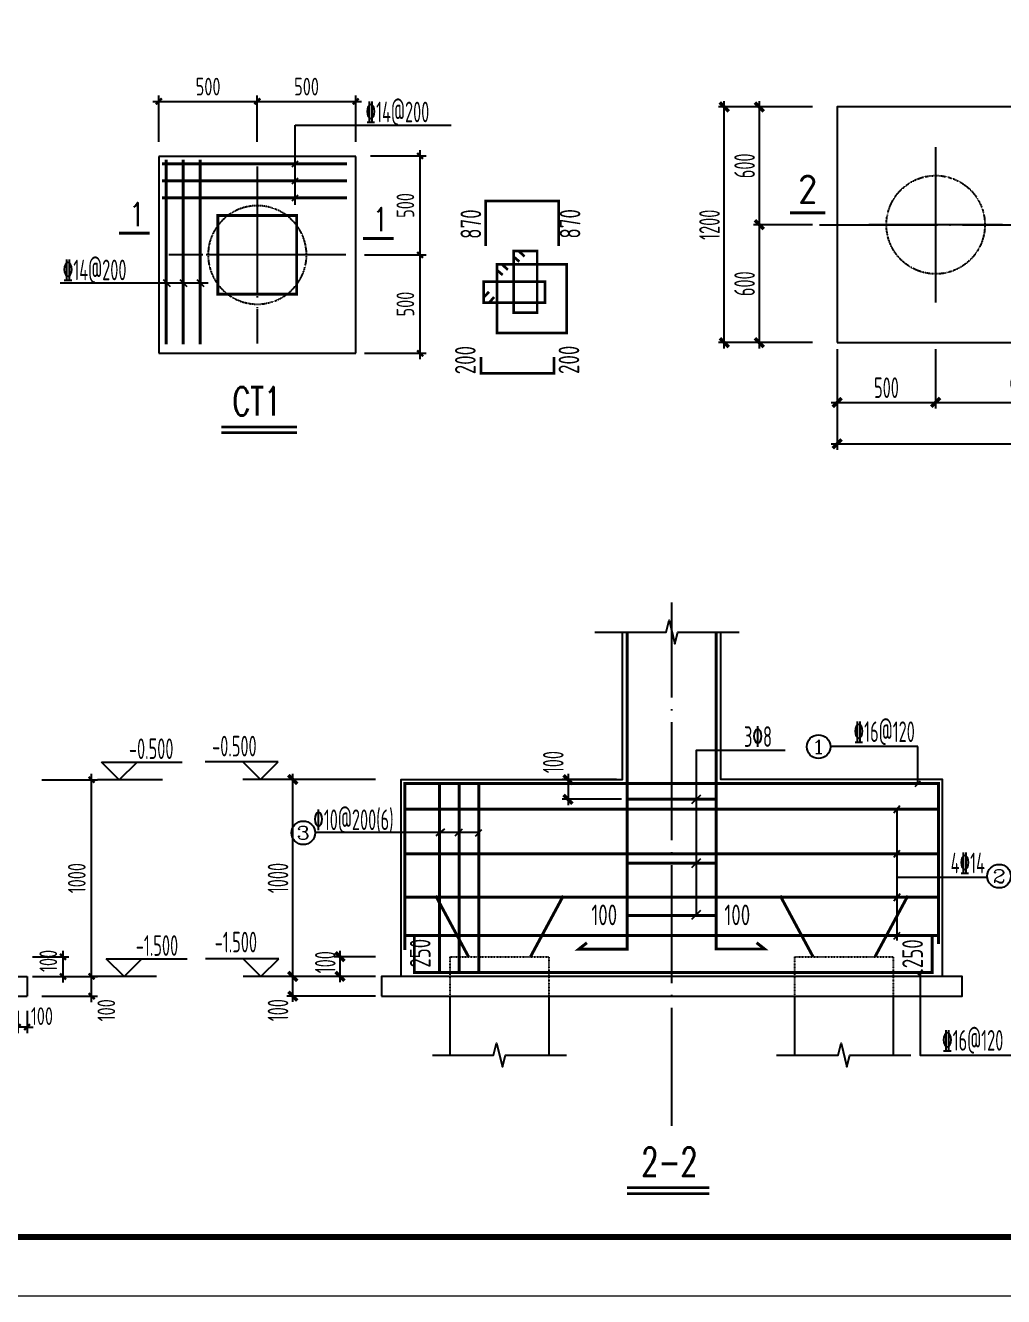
# Model space of a CAD drawing. Extents: x 5827 to 252697, y -546879 to 4066219.
# Drawn here: x 73352 to 89912, y -293107 to -271574 of the extents above; entities that cross this region are included whole.
import ezdxf
from ezdxf.enums import TextEntityAlignment as Align

# ---------------------------------------------------------------- set-up
doc = ezdxf.new("R2010")
doc.units = 0
doc.header["$MEASUREMENT"] = 0
for name, pattern in [('DASH', [0.35, 0.25, -0.1]), ('DASHED', [0.75, 0.5, -0.25]), ('DOTE', [2.42, 2, -0.2, 0.02, -0.2])]:
    doc.linetypes.add(name, pattern=pattern)
for name, color, linetype in [('AXIS', 3, 'Continuous'), ('AXIS_TEXT', 7, 'Continuous'), ('BASE', 7, 'Continuous'), ('BASE_DE', 7, 'Continuous'), ('COLU_DE_TH', 7, 'Continuous'), ('DIM', 3, 'Continuous'), ('DOTE', 1, 'DOTE'), ('FRAME', 3, 'Continuous'), ('PILE_DASH', 9, 'DASHED'), ('PILE_DE', 7, 'Continuous'), ('PUB_TEXT', 7, 'Continuous'), ('REIN', 1, 'Continuous'), ('TEXT', 7, 'Continuous'), ('THICK', 6, 'Continuous'), ('THIN', 7, 'Continuous'), ('填充', 8, 'Continuous')]:
    doc.layers.add(name, color=color, linetype=linetype)
doc.styles.add('_TCH_AXIS', font='COMPLEX', dxfattribs={"bigfont": 'GBCBIG'})
doc.styles.add('COMPLEX', font='COMPLEX')
doc.styles.add('DXFS', font='txt.shx', dxfattribs={"width": 0.7, "bigfont": 'dxfs.shx'})
doc.styles.add('HT', font='txt.shx', dxfattribs={"bigfont": 'dxfs.shx'})
doc.styles.add('HZ', font='tssdeng.shx', dxfattribs={"width": 0.6, "bigfont": 'a.shx'})
doc.styles.add('TSSD_Dimension', font='Tssdeng.shx', dxfattribs={"width": 0.7, "bigfont": 'hztxt.shx'})
doc.styles.add('TSSD_Norm', font='Tssdeng.shx', dxfattribs={"bigfont": 'hztxt.shx'})
doc.styles.add('TSSD_Rein', font='Tssdeng.shx', dxfattribs={"width": 0.7, "bigfont": 'hztxt.shx'})
doc.dimstyles.new('DIMN', dxfattribs={"dimtxt": 350, "dimasz": 150, "dimexe": 100, "dimexo": 100, "dimgap": 75, "dimtad": 1, "dimdec": 0, "dimzin": 0, "dimdsep": 46, "dimtxsty": 'HZ', "dimblk": 'ARCHTICK', "dimcen": 0.09, "dimdle": 100, "dimclrd": 3, "dimclre": 3, "dimclrt": 7, "dimazin": 2, "dimtfac": 1, "dimtdec": 0, "dimtmove": 2, "dimatfit": 3, "dimldrblk": 'ARCHTICK', "dimfxl": 0, "dimtolj": 1, "dimtzin": 0, "dimarcsym": 0})
doc.dimstyles.new('TSSD_30_100', dxfattribs={"dimtxt": 300, "dimasz": 100, "dimexe": 100, "dimexo": 250, "dimgap": 100, "dimtad": 1, "dimdec": 0, "dimlfac": 0.3, "dimzin": 0, "dimdsep": 46, "dimtxsty": 'TSSD_Dimension', "dimblk": 'ARCHTICK', "dimcen": 0, "dimdle": 100, "dimclrt": 7, "dimadec": 0, "dimazin": 0, "dimtfac": 1, "dimtdec": 0, "dimtix": 1, "dimtmove": 2, "dimatfit": 3, "dimfxl": 0, "dimtolj": 1, "dimtzin": 0, "dimarcsym": 0})

# ---------------------------------------------------------------- blocks, each defined once
blk = doc.blocks.new('A$C2F0C53E4')
at = {"layer": 'FRAME'}
for points in [[(10, 42010, 20, 20, 0), (10, 10, 20, 20, 0), (59410, 10, 20, 20, 0), (59410, 42010, 20, 20, 0)], [(2510, 41010, 100, 100, 0), (2510, 1010, 100, 100, 0), (58410, 1010, 100, 100, 0), (58410, 41010, 100, 100, 0)]]:
    blk.add_lwpolyline(points, format="xyseb", close=True, dxfattribs=at)
blk = doc.blocks.new('_ArchTick')
at = {"color": 0, "linetype": 'ByBlock', "const_width": 0.4}
blk.add_lwpolyline([(-0.5, -0.5), (0.5, 0.5)], dxfattribs=at)
blk = doc.blocks.new('*D175')
at = {"layer": 'AXIS', "color": 3, "lineweight": -2, "transparency": 16777216}
for p, q in [((87095, -277761), (87095, -278761)), ((96262, -277761), (96262, -278761)), ((86995, -278661), (96362, -278661))]:
    blk.add_line(p, q, dxfattribs=at)
at = {"layer": 'Defpoints', "color": 0, "transparency": 16777216}
for p in [(87095, -277661), (96262, -277661), (96262, -278661)]:
    blk.add_point(p, dxfattribs=at)
at = {"layer": 'AXIS', "color": 3, "lineweight": -2, "transparency": 16777216, "xscale": 150, "yscale": 150, "zscale": 150, "rotation": 180}
blk.add_blockref('_ArchTick', (87095, -278661), dxfattribs=at)
at = {"layer": 'AXIS', "color": 3, "lineweight": -2, "transparency": 16777216, "xscale": 150, "yscale": 150, "zscale": 150}
blk.add_blockref('_ArchTick', (96262, -278661), dxfattribs=at)
at = {"layer": 'AXIS', "color": 7, "transparency": 16777216, "insert": (91679, -278411), "char_height": 350, "attachment_point": 5, "style": 'HZ'}
blk.add_mtext('\\A1;2800', dxfattribs=at)
blk = doc.blocks.new('*D178')
at = {"layer": 'AXIS', "color": 3, "lineweight": -2, "transparency": 16777216}
for p, q in [((88762, -277061), (88762, -278061)), ((91679, -277061), (91679, -278061)), ((88662, -277961), (91779, -277961))]:
    blk.add_line(p, q, dxfattribs=at)
at = {"layer": 'Defpoints', "color": 0, "transparency": 16777216}
for p in [(88762, -276961), (91679, -276961), (91679, -277961)]:
    blk.add_point(p, dxfattribs=at)
at = {"layer": 'AXIS', "color": 3, "lineweight": -2, "transparency": 16777216, "xscale": 150, "yscale": 150, "zscale": 150, "rotation": 180}
blk.add_blockref('_ArchTick', (88762, -277961), dxfattribs=at)
at = {"layer": 'AXIS', "color": 3, "lineweight": -2, "transparency": 16777216, "xscale": 150, "yscale": 150, "zscale": 150}
blk.add_blockref('_ArchTick', (91679, -277961), dxfattribs=at)
at = {"layer": 'AXIS', "color": 7, "transparency": 16777216, "insert": (90220, -277711), "char_height": 350, "attachment_point": 5, "style": 'HZ'}
blk.add_mtext('\\A1;900', dxfattribs=at)
blk = doc.blocks.new('*D179')
at = {"layer": 'AXIS', "color": 3, "lineweight": -2, "transparency": 16777216}
for p, q in [((87095, -277061), (87095, -278061)), ((88762, -277061), (88762, -278061)), ((86995, -277961), (88862, -277961))]:
    blk.add_line(p, q, dxfattribs=at)
at = {"layer": 'Defpoints', "color": 0, "transparency": 16777216}
for p in [(87095, -276961), (88762, -276961), (88762, -277961)]:
    blk.add_point(p, dxfattribs=at)
at = {"layer": 'AXIS', "color": 3, "lineweight": -2, "transparency": 16777216, "xscale": 150, "yscale": 150, "zscale": 150, "rotation": 180}
blk.add_blockref('_ArchTick', (87095, -277961), dxfattribs=at)
at = {"layer": 'AXIS', "color": 3, "lineweight": -2, "transparency": 16777216, "xscale": 150, "yscale": 150, "zscale": 150}
blk.add_blockref('_ArchTick', (88762, -277961), dxfattribs=at)
at = {"layer": 'AXIS', "color": 7, "transparency": 16777216, "insert": (87929, -277711), "char_height": 350, "attachment_point": 5, "style": 'HZ'}
blk.add_mtext('\\A1;500', dxfattribs=at)
blk = doc.blocks.new('*D180')
at = {"layer": 'AXIS', "color": 3, "lineweight": -2, "transparency": 16777216}
for p, q in [((85977, -272955), (85083, -272955)), ((85183, -277048), (85183, -272855)), ((86083, -276948), (85083, -276948))]:
    blk.add_line(p, q, dxfattribs=at)
at = {"layer": 'Defpoints', "color": 0, "transparency": 16777216}
for p in [(85183, -272955), (86077, -272955), (86183, -276948)]:
    blk.add_point(p, dxfattribs=at)
at = {"layer": 'AXIS', "color": 3, "lineweight": -2, "transparency": 16777216, "xscale": 150, "yscale": 150, "zscale": 150}
for p, rotation in [((85183, -272955), 90), ((85183, -276948), 270)]:
    blk.add_blockref('_ArchTick', p, dxfattribs=dict(at, rotation=rotation))
at = {"layer": 'AXIS', "color": 7, "transparency": 16777216, "insert": (84933, -274951), "char_height": 350, "attachment_point": 5, "rotation": 90, "style": 'HZ'}
blk.add_mtext('\\A1;1200', dxfattribs=at)
blk = doc.blocks.new('*D181')
at = {"layer": 'AXIS', "color": 3, "lineweight": -2, "transparency": 16777216}
for p, q in [((86677, -272955), (85677, -272955)), ((85777, -275051), (85777, -272855)), ((86677, -274951), (85677, -274951))]:
    blk.add_line(p, q, dxfattribs=at)
at = {"layer": 'Defpoints', "color": 0, "transparency": 16777216}
for p in [(85777, -272955), (86777, -272955), (86777, -274951)]:
    blk.add_point(p, dxfattribs=at)
at = {"layer": 'AXIS', "color": 3, "lineweight": -2, "transparency": 16777216, "xscale": 150, "yscale": 150, "zscale": 150}
for p, rotation in [((85777, -272955), 90), ((85777, -274951), 270)]:
    blk.add_blockref('_ArchTick', p, dxfattribs=dict(at, rotation=rotation))
at = {"layer": 'AXIS', "color": 7, "transparency": 16777216, "insert": (85527, -273953), "char_height": 350, "attachment_point": 5, "rotation": 90, "style": 'HZ'}
blk.add_mtext('\\A1;600', dxfattribs=at)
blk = doc.blocks.new('*D182')
at = {"layer": 'AXIS', "color": 3, "lineweight": -2, "transparency": 16777216}
for p, q in [((86677, -274951), (85677, -274951)), ((85777, -277048), (85777, -274851)), ((86677, -276948), (85677, -276948))]:
    blk.add_line(p, q, dxfattribs=at)
at = {"layer": 'Defpoints', "color": 0, "transparency": 16777216}
for p in [(85777, -274951), (86777, -274951), (86777, -276948)]:
    blk.add_point(p, dxfattribs=at)
at = {"layer": 'AXIS', "color": 3, "lineweight": -2, "transparency": 16777216, "xscale": 150, "yscale": 150, "zscale": 150}
for p, rotation in [((85777, -274951), 90), ((85777, -276948), 270)]:
    blk.add_blockref('_ArchTick', p, dxfattribs=dict(at, rotation=rotation))
at = {"layer": 'AXIS', "color": 7, "transparency": 16777216, "insert": (85527, -275950), "char_height": 350, "attachment_point": 5, "rotation": 90, "style": 'HZ'}
blk.add_mtext('\\A1;600', dxfattribs=at)
blk = doc.blocks.new('_AXISO')
blk.add_circle((0, 0), 0.5)
at = {"layer": 'AXIS_TEXT', "style": 'COMPLEX', "width": 1.041667}
blk.add_attdef('A', text='', height=0.56, dxfattribs=at).set_placement((-0.25, -0.28), (0.25, -0.28), align=Align.FIT)
blk = doc.blocks.new('*D183')
at = {"layer": 'AXIS', "color": 3, "lineweight": -2, "transparency": 16777216}
for p, q in [((79278, -287350), (78578, -287350)), ((78678, -287783), (78678, -287250)), ((79278, -287683), (78578, -287683))]:
    blk.add_line(p, q, dxfattribs=at)
at = {"layer": 'Defpoints', "color": 0, "transparency": 16777216}
for p in [(78678, -287350), (79378, -287350), (79378, -287683)]:
    blk.add_point(p, dxfattribs=at)
at = {"layer": 'AXIS', "color": 3, "lineweight": -2, "transparency": 16777216, "xscale": 150, "yscale": 150, "zscale": 150}
for p, rotation in [((78678, -287350), 90), ((78678, -287683), 270)]:
    blk.add_blockref('_ArchTick', p, dxfattribs=dict(at, rotation=rotation))
at = {"layer": 'AXIS', "color": 7, "transparency": 16777216, "insert": (78428, -287443), "char_height": 350, "attachment_point": 5, "rotation": 90, "style": 'HZ'}
blk.add_mtext('\\A1;100', dxfattribs=at)
blk = doc.blocks.new('*D184')
at = {"layer": 'AXIS', "color": 3, "lineweight": -2, "transparency": 16777216}
for p, q in [((79278, -284350), (77778, -284350)), ((77878, -287783), (77878, -284250)), ((79278, -287683), (77778, -287683))]:
    blk.add_line(p, q, dxfattribs=at)
at = {"layer": 'Defpoints', "color": 0, "transparency": 16777216}
for p in [(77878, -284350), (79378, -284350), (79378, -287683)]:
    blk.add_point(p, dxfattribs=at)
at = {"layer": 'AXIS', "color": 3, "lineweight": -2, "transparency": 16777216, "xscale": 150, "yscale": 150, "zscale": 150}
for p, rotation in [((77878, -284350), 90), ((77878, -287683), 270)]:
    blk.add_blockref('_ArchTick', p, dxfattribs=dict(at, rotation=rotation))
at = {"layer": 'AXIS', "color": 7, "transparency": 16777216, "insert": (77628, -286017), "char_height": 350, "attachment_point": 5, "rotation": 90, "style": 'HZ'}
blk.add_mtext('\\A1;1000', dxfattribs=at)
blk = doc.blocks.new('*D185')
at = {"layer": 'AXIS', "color": 3, "lineweight": -2, "transparency": 16777216}
for p, q in [((77878, -288117), (77878, -287583)), ((79278, -287683), (77778, -287683)), ((79278, -288017), (77778, -288017))]:
    blk.add_line(p, q, dxfattribs=at)
at = {"layer": 'Defpoints', "color": 0, "transparency": 16777216}
for p in [(77878, -287683), (79378, -287683), (79378, -288017)]:
    blk.add_point(p, dxfattribs=at)
at = {"layer": 'AXIS', "color": 3, "lineweight": -2, "transparency": 16777216, "xscale": 150, "yscale": 150, "zscale": 150}
for p, rotation in [((77878, -287683), 90), ((77878, -288017), 270)]:
    blk.add_blockref('_ArchTick', p, dxfattribs=dict(at, rotation=rotation))
at = {"layer": 'AXIS', "color": 7, "transparency": 16777216, "insert": (77628, -288255), "char_height": 350, "attachment_point": 5, "rotation": 90, "style": 'HZ'}
blk.add_mtext('\\A1;100', dxfattribs=at)
blk = doc.blocks.new('_reinbk')
blk.add_line((0, 0), (0, 0))
blk = doc.blocks.new('*D186')
at = {"layer": 'AXIS', "color": 3, "lineweight": -2, "transparency": 16777216}
for p, q in [((83361, -284350), (82438, -284350)), ((82538, -284250), (82538, -284783)), ((83441, -284683), (82438, -284683))]:
    blk.add_line(p, q, dxfattribs=at)
at = {"layer": 'Defpoints', "color": 0, "transparency": 16777216}
for p in [(83461, -284350), (82538, -284683), (83541, -284683)]:
    blk.add_point(p, dxfattribs=at)
at = {"layer": 'AXIS', "color": 3, "lineweight": -2, "transparency": 16777216, "xscale": 150, "yscale": 150, "zscale": 150}
for p, rotation in [((82538, -284350), 90), ((82538, -284683), 270)]:
    blk.add_blockref('_ArchTick', p, dxfattribs=dict(at, rotation=rotation))
at = {"layer": 'AXIS', "color": 7, "transparency": 16777216, "insert": (82288, -284053), "char_height": 350, "attachment_point": 5, "rotation": 90, "style": 'HZ'}
blk.add_mtext('\\A1;100', dxfattribs=at)
blk = doc.blocks.new('*D190')
at = {"layer": 'Defpoints', "color": 0, "transparency": 16777216}
for p in [(78944, -273785), (80034, -273785), (78842, -275462)]:
    blk.add_point(p, dxfattribs=at)
at = {"layer": 'DIM', "color": 0, "lineweight": -2, "transparency": 16777216}
for p, q in [((79194, -273785), (80134, -273785)), ((80034, -275562), (80034, -273685)), ((79092, -275462), (80134, -275462))]:
    blk.add_line(p, q, dxfattribs=at)
at = {"layer": 'DIM', "color": 0, "lineweight": -2, "transparency": 16777216, "xscale": 100, "yscale": 100, "zscale": 100}
for p, rotation in [((80034, -273785), 90), ((80034, -275462), 270)]:
    blk.add_blockref('_ArchTick', p, dxfattribs=dict(at, rotation=rotation))
at = {"layer": 'DIM', "color": 7, "transparency": 16777216, "insert": (79784, -274624), "char_height": 300, "attachment_point": 5, "rotation": 90, "style": 'TSSD_Dimension'}
blk.add_mtext('\\A1;500', dxfattribs=at)
blk = doc.blocks.new('*D191')
at = {"layer": 'Defpoints', "color": 0, "transparency": 16777216}
for p in [(78842, -275462), (80034, -275462), (78842, -277129)]:
    blk.add_point(p, dxfattribs=at)
at = {"layer": 'DIM', "color": 0, "lineweight": -2, "transparency": 16777216}
for p, q in [((80034, -277229), (80034, -275362)), ((79092, -275462), (80134, -275462)), ((79092, -277129), (80134, -277129))]:
    blk.add_line(p, q, dxfattribs=at)
at = {"layer": 'DIM', "color": 0, "lineweight": -2, "transparency": 16777216, "xscale": 100, "yscale": 100, "zscale": 100}
for p, rotation in [((80034, -275462), 90), ((80034, -277129), 270)]:
    blk.add_blockref('_ArchTick', p, dxfattribs=dict(at, rotation=rotation))
at = {"layer": 'DIM', "color": 7, "transparency": 16777216, "insert": (79784, -276295), "char_height": 300, "attachment_point": 5, "rotation": 90, "style": 'TSSD_Dimension'}
blk.add_mtext('\\A1;500', dxfattribs=at)
blk = doc.blocks.new('*D192')
at = {"layer": 'Defpoints', "color": 0, "transparency": 16777216}
for p in [(78944, -272861), (77277, -273796), (78944, -273796)]:
    blk.add_point(p, dxfattribs=at)
at = {"layer": 'DIM', "color": 0, "lineweight": -2, "transparency": 16777216}
for p, q in [((77277, -273546), (77277, -272761)), ((78944, -273546), (78944, -272761)), ((77177, -272861), (79044, -272861))]:
    blk.add_line(p, q, dxfattribs=at)
at = {"layer": 'DIM', "color": 0, "lineweight": -2, "transparency": 16777216, "xscale": 100, "yscale": 100, "zscale": 100, "rotation": 180}
blk.add_blockref('_ArchTick', (77277, -272861), dxfattribs=at)
at = {"layer": 'DIM', "color": 0, "lineweight": -2, "transparency": 16777216, "xscale": 100, "yscale": 100, "zscale": 100}
blk.add_blockref('_ArchTick', (78944, -272861), dxfattribs=at)
at = {"layer": 'DIM', "color": 7, "transparency": 16777216, "insert": (78111, -272611), "char_height": 300, "attachment_point": 5, "style": 'TSSD_Dimension'}
blk.add_mtext('\\A1;500', dxfattribs=at)
blk = doc.blocks.new('*D193')
at = {"layer": 'Defpoints', "color": 0, "transparency": 16777216}
for p in [(77277, -272861), (75611, -273796), (77277, -273796)]:
    blk.add_point(p, dxfattribs=at)
at = {"layer": 'DIM', "color": 0, "lineweight": -2, "transparency": 16777216}
for p, q in [((75611, -273546), (75611, -272761)), ((77277, -273546), (77277, -272761)), ((75511, -272861), (77377, -272861))]:
    blk.add_line(p, q, dxfattribs=at)
at = {"layer": 'DIM', "color": 0, "lineweight": -2, "transparency": 16777216, "xscale": 100, "yscale": 100, "zscale": 100, "rotation": 180}
blk.add_blockref('_ArchTick', (75611, -272861), dxfattribs=at)
at = {"layer": 'DIM', "color": 0, "lineweight": -2, "transparency": 16777216, "xscale": 100, "yscale": 100, "zscale": 100}
blk.add_blockref('_ArchTick', (77277, -272861), dxfattribs=at)
at = {"layer": 'DIM', "color": 7, "transparency": 16777216, "insert": (76444, -272611), "char_height": 300, "attachment_point": 5, "style": 'TSSD_Dimension'}
blk.add_mtext('\\A1;500', dxfattribs=at)
blk = doc.blocks.new('*D195')
at = {"layer": 'Defpoints', "color": 0, "transparency": 16777216}
for p in [(73221, -287352), (73988, -287352), (73221, -287685)]:
    blk.add_point(p, dxfattribs=at)
at = {"layer": 'DIM', "color": 0, "lineweight": -2, "transparency": 16777216}
for p, q in [((73471, -287352), (74088, -287352)), ((73988, -287785), (73988, -287252)), ((73471, -287685), (74088, -287685))]:
    blk.add_line(p, q, dxfattribs=at)
at = {"layer": 'DIM', "color": 0, "lineweight": -2, "transparency": 16777216, "xscale": 100, "yscale": 100, "zscale": 100}
for p, rotation in [((73988, -287352), 90), ((73988, -287685), 270)]:
    blk.add_blockref('_ArchTick', p, dxfattribs=dict(at, rotation=rotation))
at = {"layer": 'DIM', "color": 7, "transparency": 16777216, "insert": (73738, -287421), "char_height": 300, "attachment_point": 5, "rotation": 90, "style": 'TSSD_Dimension'}
blk.add_mtext('\\A1;100', dxfattribs=at)
blk = doc.blocks.new('*D196')
at = {"layer": 'Defpoints', "color": 0, "transparency": 16777216}
for p in [(73381, -284352), (74471, -284352), (73381, -287685)]:
    blk.add_point(p, dxfattribs=at)
at = {"layer": 'DIM', "color": 0, "lineweight": -2, "transparency": 16777216}
for p, q in [((73631, -284352), (74571, -284352)), ((74471, -287785), (74471, -284252)), ((73631, -287685), (74571, -287685))]:
    blk.add_line(p, q, dxfattribs=at)
at = {"layer": 'DIM', "color": 0, "lineweight": -2, "transparency": 16777216, "xscale": 100, "yscale": 100, "zscale": 100}
for p, rotation in [((74471, -284352), 90), ((74471, -287685), 270)]:
    blk.add_blockref('_ArchTick', p, dxfattribs=dict(at, rotation=rotation))
at = {"layer": 'DIM', "color": 7, "transparency": 16777216, "insert": (74221, -286019), "char_height": 300, "attachment_point": 5, "rotation": 90, "style": 'TSSD_Dimension'}
blk.add_mtext('\\A1;1000', dxfattribs=at)
blk = doc.blocks.new('*D197')
at = {"layer": 'Defpoints', "color": 0, "transparency": 16777216}
for p in [(73381, -287685), (74471, -287685), (73381, -288019)]:
    blk.add_point(p, dxfattribs=at)
at = {"layer": 'DIM', "color": 0, "lineweight": -2, "transparency": 16777216}
for p, q in [((74471, -288119), (74471, -287585)), ((73631, -287685), (74571, -287685)), ((73631, -288019), (74571, -288019))]:
    blk.add_line(p, q, dxfattribs=at)
at = {"layer": 'DIM', "color": 0, "lineweight": -2, "transparency": 16777216, "xscale": 100, "yscale": 100, "zscale": 100}
for p, rotation in [((74471, -287685), 90), ((74471, -288019), 270)]:
    blk.add_blockref('_ArchTick', p, dxfattribs=dict(at, rotation=rotation))
at = {"layer": 'DIM', "color": 7, "transparency": 16777216, "insert": (74721, -288257), "char_height": 300, "attachment_point": 5, "rotation": 90, "style": 'TSSD_Dimension'}
blk.add_mtext('\\A1;100', dxfattribs=at)
blk = doc.blocks.new('*D198')
at = {"layer": 'Defpoints', "color": 0, "transparency": 16777216}
for p in [(73221, -288019), (73381, -288019), (73221, -288543)]:
    blk.add_point(p, dxfattribs=at)
at = {"layer": 'DIM', "color": 0, "lineweight": -2, "transparency": 16777216}
for p, q in [((73221, -288269), (73221, -288643)), ((73381, -288269), (73381, -288643)), ((73221, -288543), (73121, -288543)), ((73381, -288543), (73221, -288543)), ((73381, -288543), (73481, -288543))]:
    blk.add_line(p, q, dxfattribs=at)
at = {"layer": 'DIM', "color": 0, "lineweight": -2, "transparency": 16777216, "xscale": 100, "yscale": 100, "zscale": 100}
blk.add_blockref('_ArchTick', (73221, -288543), dxfattribs=at)
at = {"layer": 'DIM', "color": 0, "lineweight": -2, "transparency": 16777216, "xscale": 100, "yscale": 100, "zscale": 100, "rotation": 180}
blk.add_blockref('_ArchTick', (73381, -288543), dxfattribs=at)
at = {"layer": 'DIM', "color": 7, "transparency": 16777216, "insert": (73631, -288357), "char_height": 300, "attachment_point": 5, "style": 'TSSD_Dimension'}
blk.add_mtext('\\A1;100', dxfattribs=at)

msp = doc.modelspace()

# ---------------------------------------------------------------- linework, layer by layer
for p, q in [((77919.835, -274611.512), (77919.835, -273262.856)), ((77919.835, -273262.856), (80557.213, -273262.856)), ((77868.923, -273969.717), (77970.746, -273867.894)), ((77868.923, -274257.717), (77970.746, -274155.894)), ((77868.923, -274545.717), (77970.746, -274443.894)), ((73937.796, -275935.346), (76442.993, -275935.346)), ((75681.332, -275876.96), (75802.869, -275999.675)), ((75963.375, -275876.96), (76084.912, -275999.675)), ((76251.375, -275876.96), (76372.912, -275999.675)), ((69727.68, -287685.333), (73380.68, -287685.333)), ((73380.68, -287685.333), (73380.68, -288018.667)), ((69727.68, -288018.667), (73380.68, -288018.667))]:
    msp.add_line(p, q)
at = {"const_width": 45}
for points in [[(81144.173, -275308.242), (81144.173, -274549.907), (82380.802, -274549.907), (82380.802, -275308.242)], [(81709.105, -275400.965), (81801.407, -275488.351)], [(81426.739, -275627.078), (81519.04, -275714.463)], [(81611.946, -275488.351), (81713.963, -275575.736)], [(81329.579, -275714.463), (81431.596, -275801.849)], [(81111.567, -276179.893), (81198.953, -276087.591)], [(81198.953, -276277.052), (81286.338, -276175.035)], [(81065.111, -277190.61), (81065.111, -277469.169), (82301.74, -277469.169), (82301.74, -277190.61)]]:
    msp.add_lwpolyline(points, dxfattribs=at)
for points in [[(81619.268, -275396.873), (81619.268, -276438.482), (82015.39, -276438.482), (82015.39, -275396.873)], [(81336.901, -275622.985), (81336.901, -276785.361), (82514.483, -276785.361), (82514.483, -275622.985)], [(81107.474, -276269.73), (82149.084, -276269.73), (82149.084, -275914.851), (81107.474, -275914.851)]]:
    msp.add_lwpolyline(points, close=True, dxfattribs=at)
at = {"layer": 'AXIS'}
for p, q in [((88762.13, -273634.987), (88762.13, -276267.653)), ((89895.463, -274951.32), (87628.797, -274951.32))]:
    msp.add_line(p, q, dxfattribs=at)
at = {"layer": 'BASE'}
for p, q in [((78943.8, -273795.6), (75610.8, -273795.6)), ((75610.8, -273795.6), (75610.8, -277128.6)), ((75610.8, -277128.6), (78943.8, -277128.6)), ((75610.8, -277128.6), (76444.05, -277128.6))]:
    msp.add_line(p, q, dxfattribs=at)
at = {"layer": 'BASE_DE'}
for points in [[(87095.463, -276947.987), (96261.997, -276947.987), (96261.997, -272954.653), (87095.463, -272954.653), (87095.463, -276947.987)], [(79711.117, -287683.333), (79711.117, -284350), (83294.333, -284350), (83461, -284350), (83461, -281850)], [(88877.65, -287683.333), (88877.65, -284350), (85294.333, -284350), (85127.667, -284350), (85127.667, -281850)], [(79377.783, -288016.667), (89210.983, -288016.667), (89210.983, -287683.333), (79377.783, -287683.333), (79377.783, -288016.667)]]:
    msp.add_lwpolyline(points, dxfattribs=at)
at = {"layer": 'COLU_DE_TH', "const_width": 50}
msp.add_lwpolyline([(76610.62, -274795.42), (76610.62, -276128.78), (77943.98, -276128.78), (77943.98, -274795.42)], close=True, dxfattribs=at)
at = {"layer": 'DOTE', "linetype": 'DOTE', "ltscale": 1000}
for p, q in [((77277.3, -273962.25), (77277.3, -276961.95)), ((77277.3, -274145.767), (77277.3, -276778.433)), ((86795.463, -274951.32), (96561.997, -274951.32)), ((78777.15, -275462.1), (75777.45, -275462.1)), ((78410.633, -275462.1), (76143.967, -275462.1)), ((84294.333, -290216.667), (84294.333, -281350))]:
    msp.add_line(p, q, dxfattribs=at)
at = {"layer": 'PILE_DASH', "ltscale": 0.2}
for p, q in [((80544.45, -287350), (82211.117, -287350)), ((80544.45, -288016.667), (80544.45, -287350)), ((82211.117, -287350), (82211.117, -288016.667)), ((86377.65, -287350), (88044.317, -287350)), ((86377.65, -288016.667), (86377.65, -287350)), ((88044.317, -287350), (88044.317, -288016.667))]:
    msp.add_line(p, q, dxfattribs=at)
msp.add_lwpolyline([(78110.55, -275462.1, 1), (76444.05, -275462.1, 1)], format="xyb", close=True, dxfattribs=at)
msp.add_circle((88762.13, -274951.32), 833.333, dxfattribs=at)
at = {"layer": 'PILE_DE'}
for p, q in [((80544.45, -289016.667), (80544.45, -288016.667)), ((82211.117, -288016.667), (82211.117, -289016.667)), ((86377.65, -289016.667), (86377.65, -288016.667)), ((88044.317, -288016.667), (88044.317, -289016.667))]:
    msp.add_line(p, q, dxfattribs=at)
at = {"layer": 'REIN', "const_width": 50}
for points in [[(75661.2, -273918), (78793.8, -273918)], [(75733.2, -273846), (75733.2, -276978.6)], [(76021.2, -273846), (76021.2, -276978.6)], [(76309.2, -273846), (76309.2, -276978.6)], [(75661.2, -274206), (78793.8, -274206)], [(75661.2, -274494), (78793.8, -274494)], [(82857.667, -287113.824), (82723.211, -287219.89), (83541, -287219.89), (83541, -281850)], [(85731.112, -287113.377), (85865.601, -287219.401), (85047.812, -287219.656), (85046.141, -281849.766)], [(79776.117, -287233.812), (79776.117, -287233.812), (79776.117, -284415), (88812.65, -284415), (88812.65, -287132.852), (88812.65, -287132.852)], [(80362.656, -287618.333), (80362.656, -284415)], [(80692.656, -287618.333), (80692.656, -284415)], [(81025.989, -287618.333), (81025.989, -284415)], [(83541, -284683.333), (85047.667, -284683.333)], [(79776.117, -284852.106), (88812.65, -284852.106)], [(79776.117, -285605.55), (88812.65, -285605.55)], [(83541.044, -285766.126), (85047.711, -285766.126)], [(79776.117, -286340.371), (88812.65, -286340.371)], [(83541, -286650), (85047.667, -286650)], [(79776.117, -286992.831), (88812.65, -286992.831)], [(79936.117, -286984.356), (79936.117, -286984.356), (79936.117, -287618.333), (88702.65, -287618.333), (88702.65, -286984.356), (88702.65, -286984.356)]]:
    msp.add_lwpolyline(points, dxfattribs=at)
at = {"layer": 'REIN', "linetype": 'DASH', "const_width": 50}
for points in [[(80852.947, -287350), (80296.332, -286315.744)], [(81902.62, -287350), (82459.234, -286315.744)], [(86686.147, -287350), (86129.532, -286315.744)], [(87735.82, -287350), (88292.434, -286315.744)]]:
    msp.add_lwpolyline(points, dxfattribs=at)
at = {"layer": 'TEXT'}
for p, q in [((78943.8, -277128.6), (78943.8, -273795.6)), ((88460.507, -283788.914), (86980.007, -283788.914)), ((88460.507, -284415), (88460.507, -283788.914)), ((88416.985, -284465.758), (88504.45, -284368.625)), ((84634.456, -284756.339), (84783.91, -284605.729)), ((88054.441, -284912.781), (88158.203, -284791)), ((88108.269, -287073.966), (88108.269, -284852.106)), ((81026.291, -285245.163), (78255.554, -285245.163)), ((80305.773, -285301.278), (80451.901, -285182.587)), ((80624.506, -285304.454), (80750.794, -285185.872)), ((80972.346, -285308.012), (81079.632, -285196.27)), ((84634.5, -285839.131), (84783.954, -285688.521)), ((88054.441, -285666.225), (88158.203, -285544.444)), ((88108.269, -286001.873), (89636.845, -286001.873)), ((88056.622, -286400.985), (88160.384, -286279.205)), ((84634.456, -286711.817), (84783.91, -286561.207)), ((88056.622, -287053.446), (88160.384, -286931.666)), ((88467.762, -287658.366), (88536.738, -287566.731))]:
    msp.add_line(p, q, dxfattribs=at)
at = {"layer": 'TEXT', "color": 6, "const_width": 45}
for points in [[(77951.128, -278374.273), (76667.434, -278374.273)], [(77951.128, -278474.273), (76667.434, -278474.273)], [(84927.797, -291263.441), (83536.454, -291263.441)], [(84927.797, -291363.441), (83536.454, -291363.441)]]:
    msp.add_lwpolyline(points, dxfattribs=at)
at = {"layer": 'TEXT'}
for points in [[(84711, -286650), (84711, -284415), (84711, -283850), (86216.65, -283850)], [(88497.65, -287618.333), (88497.65, -289016.667), (90042.452, -289016.667)]]:
    msp.add_lwpolyline(points, dxfattribs=at)
at = {"layer": 'THICK', "const_width": 50}
for points in [[(86295.463, -274751.32), (86895.463, -274751.32)], [(74937.659, -275095.6), (75456.445, -275095.6)], [(79065.993, -275182.892), (79584.779, -275182.892)]]:
    msp.add_lwpolyline(points, dxfattribs=at)
at = {"layer": 'THIN'}
for p, q in [((74940.858, -284352), (74640.858, -284052)), ((74640.858, -284052), (76007.32, -284052)), ((74940.858, -284352), (75240.858, -284052)), ((77632.754, -284050), (76395.792, -284050)), ((77332.754, -284350), (77032.754, -284050)), ((77332.754, -284350), (77632.754, -284050)), ((75670.68, -284352), (74570.68, -284352)), ((78132.754, -284350), (77032.754, -284350)), ((75020.68, -287685.333), (74720.68, -287385.333)), ((74720.68, -287385.333), (76087.142, -287385.333)), ((75020.68, -287685.333), (75320.68, -287385.333)), ((77639.576, -287383.333), (76402.614, -287383.333)), ((77339.576, -287683.333), (77039.576, -287383.333)), ((77339.576, -287683.333), (77639.576, -287383.333)), ((75570.68, -287685.333), (74470.68, -287685.333)), ((78139.576, -287683.333), (77039.576, -287683.333))]:
    msp.add_line(p, q, dxfattribs=at)
for points in [[(82994.43, -281850), (84198.433, -281850), (84248.433, -281650), (84348.433, -282050), (84398.433, -281850), (85434.168, -281850)], [(80244.45, -289016.667), (81277.783, -289016.667), (81327.783, -288816.667), (81427.783, -289216.667), (81477.783, -289016.667), (82511.117, -289016.667)], [(86067.65, -289016.667), (87110.983, -289016.667), (87160.983, -288816.667), (87260.983, -289216.667), (87310.983, -289016.667), (88344.317, -289016.667)]]:
    msp.add_lwpolyline(points, dxfattribs=at)

# ---------------------------------------------------------------- block references
at = {"layer": 'DIM'}
ref = msp.add_blockref('_AXISO', (86780.029, -283791.919), dxfattribs=dict(at, xscale=400, yscale=400, zscale=400))
ref.add_attrib('A', '1', dxfattribs={"layer": 'AXIS_TEXT', "ltscale": 2, "height": 226.274, "style": '_TCH_AXIS', "width": 2.333333}).set_placement((86666.892, -283905.056), (86893.166, -283905.056), align=Align.FIT)
ref = msp.add_blockref('_AXISO', (78055.646, -285251.238), dxfattribs=dict(at, xscale=400, yscale=400, zscale=400))
ref.add_attrib('A', '3', dxfattribs={"layer": 'AXIS_TEXT', "ltscale": 2, "height": 226.274, "style": '_TCH_AXIS', "width": 1.5}).set_placement((77942.509, -285364.375), (78168.783, -285364.375), align=Align.FIT)
ref = msp.add_blockref('_AXISO', (89836.164, -285985.375), dxfattribs=dict(at, xscale=400, yscale=400, zscale=400))
ref.add_attrib('A', '2', dxfattribs={"layer": 'AXIS_TEXT', "ltscale": 2, "height": 226.274, "style": '_TCH_AXIS', "width": 1.5}).set_placement((89723.026, -286098.512), (89949.301, -286098.512), align=Align.FIT)
at = {"layer": 'TEXT', "xscale": 100, "yscale": 100, "zscale": 100, "rotation": 270}
for p in [(82276.117, -284415), (84711, -284415), (84711, -286650)]:
    msp.add_blockref('_reinbk', p, dxfattribs=at)
at = {"layer": '填充'}
msp.add_blockref('A$C2F0C53E4', (46554, -293107), dxfattribs=at)

# ---------------------------------------------------------------- texts
at = {"style": 'TSSD_Rein', "width": 0.7}
for s, p in [('870', (81067.616, -275190.51)), ('870', (82747.179, -275185.831)), ('200', (80974.361, -277483.522)), ('200', (82727.871, -277479.096))]:
    msp.add_text(s, height=350, rotation=90, dxfattribs=at).set_placement(p)
at = {"layer": 'PUB_TEXT', "linetype": 'Continuous', "style": 'DXFS', "width": 0.7}
for s, p in [('CT1', (77268.304, -278179.852)), ('2-2', (84255.225, -291063.441))]:
    msp.add_text(s, height=480, dxfattribs=at).set_placement(p, align=Align.CENTER)
at = {"layer": 'TEXT', "style": 'TSSD_Rein', "width": 0.7}
for p in [(83369.925, -286921.551), (85622.656, -286921.138)]:
    msp.add_text('100', height=350, dxfattribs=at).set_placement(p, align=Align.BOTTOM_RIGHT)
for p in [(80315.092, -287046.981), (88651.133, -287054.704)]:
    msp.add_text('250', height=350, rotation=90, dxfattribs=at).set_placement(p, align=Align.BOTTOM_RIGHT)
at = {"layer": 'THICK', "style": 'TSSD_Norm'}
msp.add_text('2', height=500, dxfattribs=at).set_placement((86595.463, -274351.32), align=Align.MIDDLE_CENTER)
at = {"layer": 'THICK', "style": 'HT', "width": 0.75}
for p in [(75110.291, -274974.631), (79233.324, -275061.923)]:
    msp.add_text('1', height=400, dxfattribs=at).set_placement(p)
at = {"layer": 'THIN', "style": 'HZ', "width": 0.6}
for s, p in [('%%13214@200', (79108.996, -273215.334)), ('%%13214@200', (73982.453, -275891.205)), ('%%13010@200(6)', (78223.755, -285205.12)), ('4%%13214', (89015.636, -285937.27))]:
    msp.add_text(s, height=350, dxfattribs=at).set_placement(p)
for s, p in [('%%13216@120', (88409.17, -283713.914)), ('3%%1308', (85990.764, -283795.845)), ('-0.500', (75857.32, -284002)), ('-0.500', (77265.754, -283957.5)), ('-1.500', (75937.142, -287335.333)), ('-1.500', (77272.576, -287277.333)), ('%%13216@120', (89907.802, -288941.667))]:
    msp.add_text(s, height=350, dxfattribs=at).set_placement(p, align=Align.RIGHT)

# ---------------------------------------------------------------- dimensions: what is measured, and where the dimension line sits
at = {"layer": 'AXIS'}
for base, p1, p2, text, picture, middle in [((85183.148, -272954.653), (86183.148, -276947.987), (86076.951, -272954.653), '1200', '*D180', (84933.148, -274951.32)), ((85776.951, -272954.653), (86776.951, -274951.32), (86776.951, -272954.653), '600', '*D181', (85526.951, -273952.987)), ((85776.951, -274951.32), (86776.951, -276947.987), (86776.951, -274951.32), '600', '*D182', (85526.951, -275949.653)), ((77877.783, -284350), (79377.783, -287683.333), (79377.783, -284350), '1000', '*D184', (77627.783, -286016.667))]:
    dim = msp.add_linear_dim(base=base, p1=p1, p2=p2, angle=90, text=text, dimstyle='DIMN', dxfattribs=at)
    dim.commit()
    dim.dimension.update_dxf_attribs({"geometry": picture, "text_midpoint": middle})
for base, p1, p2, text, picture, middle in [((88762.13, -277961.47), (87095.463, -276961.47), (88762.13, -276961.47), '500', '*D179', (87928.797, -277711.47)), ((91678.68, -277961.47), (88762.13, -276961.47), (91678.68, -276961.47), '900', '*D178', (90220.405, -277711.47)), ((96261.997, -278661.346), (87095.463, -277661.346), (96261.997, -277661.346), '2800', '*D175', (91678.73, -278411.346))]:
    dim = msp.add_linear_dim(base=base, p1=p1, p2=p2, text=text, dimstyle='DIMN', dxfattribs=at)
    dim.commit()
    dim.dimension.update_dxf_attribs({"geometry": picture, "text_midpoint": middle})
for base, p1, p2, picture, middle in [((82537.65, -284683.333), (83461, -284350), (83541, -284683.333), '*D186', (82287.65, -284053.408)), ((78677.783, -287350), (79377.783, -287683.333), (79377.783, -287350), '*D183', (78427.783, -287442.766)), ((77877.783, -287683.333), (79377.783, -288016.667), (79377.783, -287683.333), '*D185', (77627.783, -288255.303))]:
    dim = msp.add_linear_dim(base=base, p1=p1, p2=p2, angle=90, text='100', dimstyle='DIMN', dxfattribs=at)
    dim.commit()
    dim.dimension.update_dxf_attribs({"geometry": picture, "text_midpoint": middle, "dimtype": 160})
at = {"layer": 'DIM'}
for base, p1, p2, picture, middle in [((77277.3, -272861.086), (75610.8, -273795.6), (77277.3, -273795.6), '*D193', (76444.05, -272611.086)), ((78943.8, -272861.086), (77277.3, -273795.6), (78943.8, -273795.6), '*D192', (78110.55, -272611.086))]:
    dim = msp.add_linear_dim(base=base, p1=p1, p2=p2, dimstyle='TSSD_30_100', dxfattribs=at)
    dim.commit()
    dim.dimension.update_dxf_attribs({"geometry": picture, "text_midpoint": middle})
for base, p1, p2, text, picture, middle in [((80033.768, -273785.035), (78842.299, -275462.1), (78943.8, -273785.035), '500', '*D190', (79783.768, -274623.568)), ((74470.68, -284352), (73380.68, -287685.333), (73380.68, -284352), '1000', '*D196', (74220.68, -286018.667))]:
    dim = msp.add_linear_dim(base=base, p1=p1, p2=p2, angle=90, text=text, dimstyle='TSSD_30_100', dxfattribs=at)
    dim.commit()
    dim.dimension.update_dxf_attribs({"geometry": picture, "text_midpoint": middle})
dim = msp.add_linear_dim(base=(80033.768, -275462.1), p1=(78842.299, -277128.6), p2=(78842.299, -275462.1), angle=90, dimstyle='TSSD_30_100', dxfattribs=at)
dim.commit()
dim.dimension.update_dxf_attribs({"geometry": '*D191', "text_midpoint": (79783.768, -276295.35)})
for base, p1, p2, picture, middle in [((73987.844, -287352), (73220.68, -287685.333), (73220.68, -287352), '*D195', (73737.844, -287421.427)), ((74470.68, -287685.333), (73380.68, -288018.667), (73380.68, -287685.333), '*D197', (74720.68, -288257.303))]:
    dim = msp.add_linear_dim(base=base, p1=p1, p2=p2, angle=90, dimstyle='TSSD_30_100', dxfattribs=at)
    dim.commit()
    dim.dimension.update_dxf_attribs({"geometry": picture, "text_midpoint": middle, "dimtype": 160})
dim = msp.add_linear_dim(base=(73220.68, -288543.168), p1=(73380.68, -288018.667), p2=(73220.68, -288018.667), angle=180, text='100', dimstyle='TSSD_30_100', dxfattribs=at)
dim.commit()
dim.dimension.update_dxf_attribs({"geometry": '*D198', "text_midpoint": (73631.42, -288356.768), "dimtype": 160})

doc.saveas('drawing.dxf')
